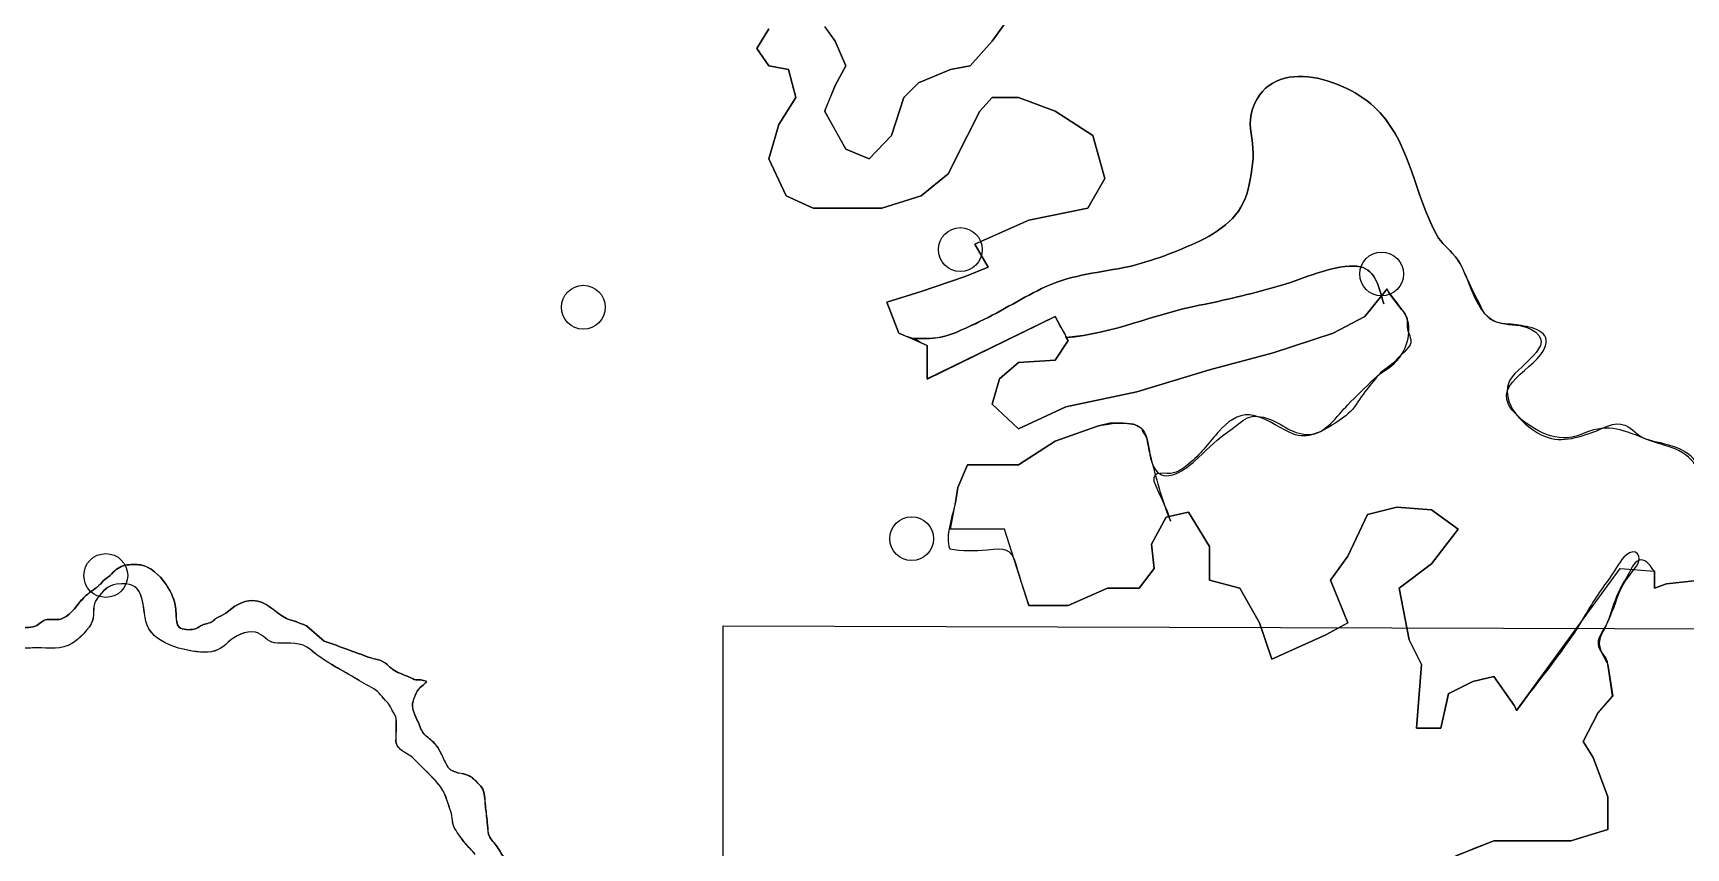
# Model space of a CAD drawing. Extents: x -0.5 to 0.57, y -0.22 to 0.71.
# Drawn here: x 0.07192 to 0.10995, y 0.11033 to 0.12908 of the extents above; entities that cross this region are included whole.
import ezdxf

# ---------------------------------------------------------------- set-up
doc = ezdxf.new("R2010")
doc.units = 0
doc.layers.add('C2', color=7, linetype='CONTINUOUS')

msp = doc.modelspace()

# ---------------------------------------------------------------- linework, layer by layer
at = {"layer": 'C2', "color": 7}
for points in [[(0.090133, 0.129229), (0.090376, 0.128891), (0.090621, 0.128324), (0.090376, 0.127875), (0.090133, 0.127285), (0.090621, 0.126407), (0.091155, 0.126182), (0.091674, 0.126725), (0.091956, 0.127593), (0.092295, 0.127931), (0.093028, 0.128243), (0.09348, 0.128324), (0.093988, 0.128891), (0.094595, 0.129738)], [(0.094595, 0.129738), (0.093988, 0.128891), (0.09348, 0.128324), (0.093029, 0.128243), (0.092295, 0.127931), (0.091956, 0.127593), (0.091674, 0.126725), (0.091155, 0.126182), (0.090621, 0.126407), (0.090134, 0.127285), (0.090376, 0.127875), (0.090621, 0.128324), (0.090376, 0.128891), (0.090134, 0.129229)], [(0.091843, 0.122174), (0.091561, 0.122889), (0.092351, 0.123134), (0.093367, 0.123473), (0.093899, 0.123695), (0.093593, 0.12422), (0.094835, 0.124771), (0.096189, 0.125052), (0.096584, 0.12573), (0.096302, 0.126725), (0.095437, 0.127285), (0.094595, 0.127593), (0.093988, 0.127593), (0.093706, 0.127285), (0.093423, 0.126725), (0.092972, 0.125843), (0.092351, 0.125336), (0.091448, 0.125052), (0.090621, 0.125052), (0.089867, 0.125052), (0.089247, 0.125336), (0.088846, 0.126182), (0.089077, 0.126972), (0.089472, 0.127593), (0.089303, 0.128243), (0.088846, 0.128324), (0.088569, 0.128722), (0.088846, 0.129173)], [(0.088846, 0.129173), (0.088569, 0.128722), (0.088846, 0.128324), (0.089303, 0.128243), (0.089473, 0.127593), (0.089077, 0.126972), (0.088846, 0.126182), (0.089247, 0.125336), (0.089868, 0.125052), (0.090621, 0.125052), (0.091448, 0.125052), (0.092351, 0.125336), (0.092972, 0.125843), (0.093424, 0.126725), (0.093706, 0.127285), (0.093988, 0.127593), (0.094595, 0.127593), (0.095437, 0.127285), (0.096302, 0.126725), (0.096585, 0.12573), (0.096189, 0.125052), (0.094835, 0.124771), (0.093593, 0.124219), (0.093899, 0.123695), (0.093367, 0.123473), (0.092351, 0.123134), (0.091561, 0.122889), (0.091843, 0.122174), (0.092135, 0.122047)], [(0.10295, 0.123032), (0.102567, 0.122553), (0.101834, 0.122174), (0.100456, 0.121723), (0.098993, 0.121328), (0.097318, 0.120819), (0.095681, 0.120481), (0.094595, 0.119973), (0.093988, 0.120537), (0.094157, 0.121118), (0.094595, 0.121496), (0.095437, 0.121553), (0.095738, 0.122005)], [(0.0957, 0.122073), (0.095738, 0.122005), (0.095437, 0.121553), (0.094595, 0.121496), (0.094157, 0.121118), (0.093988, 0.120537), (0.094595, 0.119973), (0.095681, 0.120481), (0.097318, 0.120819), (0.098993, 0.121328), (0.100456, 0.121723), (0.101834, 0.122174), (0.102568, 0.122553), (0.10295, 0.123032)], [(0.092135, 0.122047), (0.09249, 0.121892), (0.09249, 0.121117), (0.095437, 0.122553), (0.0957, 0.122072)], [(0.095437, 0.122553), (0.09249, 0.121118), (0.09249, 0.121892)], [(0.106054, 0.113488), (0.106011, 0.113595), (0.105536, 0.114272), (0.105051, 0.114159), (0.104487, 0.113876), (0.104317, 0.113086), (0.103753, 0.113086), (0.103866, 0.114547), (0.103583, 0.115118), (0.103358, 0.116303), (0.104098, 0.116868), (0.104716, 0.117663), (0.104098, 0.11811), (0.103301, 0.118167), (0.102624, 0.117997), (0.10217, 0.117038), (0.101777, 0.116492), (0.10217, 0.115509), (0.101665, 0.115231), (0.100423, 0.11467), (0.10014, 0.115509), (0.099689, 0.116303), (0.098993, 0.116492), (0.098993, 0.117263), (0.098503, 0.118053), (0.098051, 0.117953), (0.097995, 0.11794), (0.097657, 0.11732), (0.097713, 0.116755), (0.097375, 0.116303), (0.096641, 0.116303), (0.095738, 0.115908), (0.094835, 0.115908), (0.09427, 0.117663), (0.093028, 0.117663), (0.093141, 0.118279), (0.093198, 0.118618), (0.093423, 0.119139), (0.093875, 0.119139), (0.094595, 0.119139), (0.095437, 0.119685), (0.096415, 0.120029)], [(0.097434, 0.119975), (0.097242, 0.120076), (0.097009, 0.120099), (0.096694, 0.120099), (0.096415, 0.120029), (0.096415, 0.120029), (0.095437, 0.119685), (0.094595, 0.11914), (0.093875, 0.11914), (0.093424, 0.11914), (0.093198, 0.118618), (0.093142, 0.118279)], [(0.096415, 0.120029), (0.095437, 0.119685), (0.094595, 0.11914), (0.093875, 0.11914), (0.093424, 0.11914), (0.093198, 0.118618), (0.093142, 0.118279)], [(0.094835, 0.115908), (0.095738, 0.115908), (0.096641, 0.116303), (0.097375, 0.116303), (0.097714, 0.116755), (0.097657, 0.11732), (0.097995, 0.11794), (0.098051, 0.117953)], [(0.098051, 0.117953), (0.098503, 0.118053), (0.098993, 0.117263), (0.098993, 0.116491), (0.099689, 0.116303), (0.100141, 0.115509), (0.100423, 0.11467), (0.101665, 0.115231), (0.10217, 0.115509), (0.101777, 0.116491), (0.10217, 0.117038), (0.102624, 0.117997), (0.103301, 0.118166), (0.104098, 0.11811), (0.104716, 0.117663), (0.104098, 0.116868), (0.103358, 0.116303), (0.103584, 0.115118), (0.103866, 0.114547), (0.103753, 0.113086), (0.104317, 0.113086), (0.104487, 0.113877), (0.105051, 0.114159), (0.105536, 0.114272), (0.10601, 0.113595), (0.106054, 0.113488), (0.108438, 0.116755), (0.109228, 0.116699), (0.109228, 0.116303), (0.10951, 0.116404), (0.110291, 0.116491)], [(0.111091, 0.114159), (0.111091, 0.114547), (0.111091, 0.115036), (0.111639, 0.115509), (0.111639, 0.115965), (0.111639, 0.116303), (0.111591, 0.116491), (0.111388, 0.116812), (0.111091, 0.116868), (0.110696, 0.116491), (0.110291, 0.116491), (0.10951, 0.116404), (0.109228, 0.116303), (0.109228, 0.116699)], [(0.078136, 0.11547), (0.078209, 0.115439), (0.078615, 0.115088)], [(0.078616, 0.115086), (0.07821, 0.115439), (0.078137, 0.115469)], [(0.087801, 0.11005), (0.087801, 0.115439), (0.151931, 0.115249), (0.151931, 0.103788)], [(0.10189, 0.108776), (0.10217, 0.108776), (0.102511, 0.108776), (0.10285, 0.109396), (0.103132, 0.109756), (0.103471, 0.109756), (0.104487, 0.110077), (0.105536, 0.11049), (0.10618, 0.11049), (0.107309, 0.11049), (0.108155, 0.110747), (0.108155, 0.111499), (0.107817, 0.112409), (0.107591, 0.112773), (0.10793, 0.113425), (0.108268, 0.11382), (0.108155, 0.114547)], [(0.108155, 0.114547), (0.108269, 0.11382), (0.10793, 0.113425), (0.107591, 0.112773), (0.107817, 0.112409), (0.108155, 0.111499), (0.108155, 0.110747), (0.107309, 0.11049), (0.10618, 0.11049), (0.105536, 0.11049)], [(0.080275, 0.113014), (0.080275, 0.113239)], [(0.080276, 0.113014), (0.080276, 0.113238)]]:
    msp.add_lwpolyline(points, dxfattribs=at)
at = {"layer": 'C2', "color": 1}
for points in [[(0.090133, 0.129229), (0.090376, 0.128891), (0.090621, 0.128324), (0.090376, 0.127875), (0.090133, 0.127285), (0.090621, 0.126407), (0.091155, 0.126182), (0.091674, 0.126725), (0.091956, 0.127593), (0.092295, 0.127931), (0.093028, 0.128243), (0.09348, 0.128324), (0.093988, 0.128891), (0.094595, 0.129738)], [(0.094595, 0.129738), (0.093988, 0.128891), (0.09348, 0.128324), (0.093029, 0.128243), (0.092295, 0.127931), (0.091956, 0.127593), (0.091674, 0.126725), (0.091155, 0.126182), (0.090621, 0.126407), (0.090134, 0.127285), (0.090376, 0.127875), (0.090621, 0.128324), (0.090376, 0.128891), (0.090134, 0.129229)], [(0.091843, 0.122174), (0.091561, 0.122889), (0.092351, 0.123134), (0.093367, 0.123473), (0.093899, 0.123695), (0.093593, 0.12422), (0.094835, 0.124771), (0.096189, 0.125052), (0.096584, 0.12573), (0.096302, 0.126725), (0.095437, 0.127285), (0.094595, 0.127593), (0.093988, 0.127593), (0.093706, 0.127285), (0.093423, 0.126725), (0.092972, 0.125843), (0.092351, 0.125336), (0.091448, 0.125052), (0.090621, 0.125052), (0.089867, 0.125052), (0.089247, 0.125336), (0.088846, 0.126182), (0.089077, 0.126972), (0.089472, 0.127593), (0.089303, 0.128243), (0.088846, 0.128324), (0.088569, 0.128722), (0.088846, 0.129173)], [(0.088846, 0.129173), (0.088569, 0.128722), (0.088846, 0.128324), (0.089303, 0.128243), (0.089473, 0.127593), (0.089077, 0.126972), (0.088846, 0.126182), (0.089247, 0.125336), (0.089868, 0.125052), (0.090621, 0.125052), (0.091448, 0.125052), (0.092351, 0.125336), (0.092972, 0.125843), (0.093424, 0.126725), (0.093706, 0.127285), (0.093988, 0.127593), (0.094595, 0.127593), (0.095437, 0.127285), (0.096302, 0.126725), (0.096585, 0.12573), (0.096189, 0.125052), (0.094835, 0.124771), (0.093593, 0.124219), (0.093899, 0.123695), (0.093367, 0.123473), (0.092351, 0.123134), (0.091561, 0.122889), (0.091843, 0.122174), (0.092135, 0.122047)], [(0.09376, 0.124097), (0.09376, 0.124097)], [(0.102212, 0.123715), (0.102212, 0.123715)], [(0.103454, 0.123536), (0.103454, 0.123536)], [(0.10295, 0.123032), (0.102567, 0.122553), (0.101834, 0.122174), (0.100456, 0.121723), (0.098993, 0.121328), (0.097318, 0.120819), (0.095681, 0.120481), (0.094595, 0.119973), (0.093988, 0.120537), (0.094157, 0.121118), (0.094595, 0.121496), (0.095437, 0.121553), (0.095738, 0.122005)], [(0.0957, 0.122073), (0.095738, 0.122005), (0.095437, 0.121553), (0.094595, 0.121496), (0.094157, 0.121118), (0.093988, 0.120537), (0.094595, 0.119973), (0.095681, 0.120481), (0.097318, 0.120819), (0.098993, 0.121328), (0.100456, 0.121723), (0.101834, 0.122174), (0.102568, 0.122553), (0.10295, 0.123032)], [(0.085085, 0.12277), (0.085085, 0.12277)], [(0.092135, 0.122047), (0.09249, 0.121892), (0.09249, 0.121117), (0.095437, 0.122553), (0.0957, 0.122072)], [(0.095437, 0.122553), (0.09249, 0.121118), (0.09249, 0.121892)], [(0.106054, 0.113488), (0.106011, 0.113595), (0.105536, 0.114272), (0.105051, 0.114159), (0.104487, 0.113876), (0.104317, 0.113086), (0.103753, 0.113086), (0.103866, 0.114547), (0.103583, 0.115118), (0.103358, 0.116303), (0.104098, 0.116868), (0.104716, 0.117663), (0.104098, 0.11811), (0.103301, 0.118167), (0.102624, 0.117997), (0.10217, 0.117038), (0.101777, 0.116492), (0.10217, 0.115509), (0.101665, 0.115231), (0.100423, 0.11467), (0.10014, 0.115509), (0.099689, 0.116303), (0.098993, 0.116492), (0.098993, 0.117263), (0.098503, 0.118053), (0.098051, 0.117953), (0.097995, 0.11794), (0.097657, 0.11732), (0.097713, 0.116755), (0.097375, 0.116303), (0.096641, 0.116303), (0.095738, 0.115908), (0.094835, 0.115908), (0.09427, 0.117663), (0.093028, 0.117663), (0.093141, 0.118279), (0.093198, 0.118618), (0.093423, 0.119139), (0.093875, 0.119139), (0.094595, 0.119139), (0.095437, 0.119685), (0.096415, 0.120029)], [(0.097434, 0.119975), (0.097242, 0.120076), (0.097009, 0.120099), (0.096694, 0.120099), (0.096415, 0.120029), (0.096415, 0.120029)], [(0.094835, 0.115908), (0.095738, 0.115908), (0.096641, 0.116303), (0.097375, 0.116303), (0.097714, 0.116755), (0.097657, 0.11732), (0.097995, 0.11794), (0.098051, 0.117953)], [(0.098051, 0.117953), (0.098503, 0.118053), (0.098993, 0.117263), (0.098993, 0.116491), (0.099689, 0.116303), (0.100141, 0.115509), (0.100423, 0.11467), (0.101665, 0.115231), (0.10217, 0.115509), (0.101777, 0.116491), (0.10217, 0.117038), (0.102624, 0.117997), (0.103301, 0.118166), (0.104098, 0.11811), (0.104716, 0.117663), (0.104098, 0.116868), (0.103358, 0.116303), (0.103584, 0.115118), (0.103866, 0.114547), (0.103753, 0.113086), (0.104317, 0.113086), (0.104487, 0.113877), (0.105051, 0.114159), (0.105536, 0.114272), (0.10601, 0.113595), (0.106054, 0.113488), (0.108438, 0.116755), (0.109228, 0.116699), (0.109228, 0.116303), (0.10951, 0.116404), (0.110291, 0.116491)], [(0.092639, 0.117443), (0.092639, 0.117443)], [(0.111091, 0.114159), (0.111091, 0.114547), (0.111091, 0.115036), (0.111639, 0.115509), (0.111639, 0.115965), (0.111639, 0.116303), (0.111591, 0.116491), (0.111388, 0.116812), (0.111091, 0.116868), (0.110696, 0.116491), (0.110291, 0.116491), (0.10951, 0.116404), (0.109228, 0.116303), (0.109228, 0.116699)], [(0.074093, 0.116596), (0.074093, 0.116596)], [(0.078136, 0.11547), (0.078209, 0.115439), (0.078615, 0.115088)], [(0.10189, 0.108776), (0.10217, 0.108776), (0.102511, 0.108776), (0.10285, 0.109396), (0.103132, 0.109756), (0.103471, 0.109756), (0.104487, 0.110077), (0.105536, 0.11049), (0.10618, 0.11049), (0.107309, 0.11049), (0.108155, 0.110747), (0.108155, 0.111499), (0.107817, 0.112409), (0.107591, 0.112773), (0.10793, 0.113425), (0.108268, 0.11382), (0.108155, 0.114547)], [(0.108155, 0.114547), (0.108269, 0.11382), (0.10793, 0.113425), (0.107591, 0.112773), (0.107817, 0.112409), (0.108155, 0.111499), (0.108155, 0.110747), (0.107309, 0.11049), (0.10618, 0.11049), (0.105536, 0.11049)], [(0.080275, 0.113014), (0.080275, 0.113239)]]:
    msp.add_lwpolyline(points, dxfattribs=at)
at = {"layer": 'C2', "color": 7}
for points in [[(0.099981, 0.12733), (0.100425, 0.12864), (0.10225, 0.12799), (0.102917, 0.127246)], [(0.102917, 0.127246), (0.10225, 0.12799), (0.100425, 0.12864), (0.099981, 0.12733)], [(0.09999, 0.126426), (0.099963, 0.126753), (0.09987, 0.127004), (0.099981, 0.12733)], [(0.099981, 0.12733), (0.09987, 0.127004), (0.099963, 0.126753), (0.09999, 0.126426)], [(0.102917, 0.127246), (0.10364, 0.126439), (0.103703, 0.125369), (0.104215, 0.124442)], [(0.104215, 0.124442), (0.103703, 0.125369), (0.10364, 0.126439), (0.102917, 0.127246)], [(0.099878, 0.125486), (0.099939, 0.125772), (0.100015, 0.126119), (0.09999, 0.126426)], [(0.09999, 0.126426), (0.100015, 0.126119), (0.099939, 0.125773), (0.099878, 0.125486)], [(0.098673, 0.124251), (0.099237, 0.124507), (0.099749, 0.12488), (0.099878, 0.125486)], [(0.099878, 0.125486), (0.099749, 0.12488), (0.099237, 0.124508), (0.098673, 0.124251)], [(0.092752, 0.124097), (0.092752, 0.124375), (0.092978, 0.124601), (0.093256, 0.124601)], [(0.093256, 0.124601), (0.093534, 0.124601), (0.09376, 0.124375), (0.09376, 0.124097)], [(0.104215, 0.124442), (0.104343, 0.124211), (0.104476, 0.124144), (0.104647, 0.123935)], [(0.104647, 0.123936), (0.104476, 0.124144), (0.104343, 0.12421), (0.104215, 0.124442)], [(0.093256, 0.123592), (0.092978, 0.123592), (0.092752, 0.123818), (0.092752, 0.124097)], [(0.09376, 0.124097), (0.09376, 0.123818), (0.093534, 0.123592), (0.093256, 0.123592)], [(0.097015, 0.123681), (0.097535, 0.123783), (0.098162, 0.124019), (0.098673, 0.124251)], [(0.098673, 0.124251), (0.098162, 0.124019), (0.097535, 0.123783), (0.097015, 0.123681)], [(0.102446, 0.123536), (0.102446, 0.123814), (0.102671, 0.12404), (0.10295, 0.12404)], [(0.10295, 0.12404), (0.103228, 0.12404), (0.103454, 0.123814), (0.103454, 0.123536)], [(0.095127, 0.123199), (0.095756, 0.123508), (0.096329, 0.123547), (0.097015, 0.123681)], [(0.097015, 0.123681), (0.096329, 0.123547), (0.095756, 0.123508), (0.095127, 0.123199)], [(0.102212, 0.123715), (0.101618, 0.123671), (0.101085, 0.123393), (0.100518, 0.123236)], [(0.100518, 0.123236), (0.101085, 0.123393), (0.101618, 0.123671), (0.102212, 0.123715)], [(0.10295, 0.123032), (0.102834, 0.123442), (0.102715, 0.123752), (0.102212, 0.123715)], [(0.102212, 0.123715), (0.102715, 0.123752), (0.102834, 0.123441), (0.10295, 0.123032)], [(0.105115, 0.123027), (0.104957, 0.123304), (0.104841, 0.123696), (0.104647, 0.123936)], [(0.104647, 0.123935), (0.104999, 0.123506), (0.105059, 0.122528), (0.1057, 0.1224)], [(0.084077, 0.12277), (0.084077, 0.123049), (0.084302, 0.123274), (0.084581, 0.123274)], [(0.084581, 0.123274), (0.084859, 0.123274), (0.085085, 0.123049), (0.085085, 0.12277)], [(0.10295, 0.123031), (0.102671, 0.123031), (0.102446, 0.123257), (0.102446, 0.123536)], [(0.103454, 0.123536), (0.103454, 0.123257), (0.103228, 0.123031), (0.10295, 0.123031)], [(0.093601, 0.122391), (0.094134, 0.122638), (0.094601, 0.122942), (0.095127, 0.123199)], [(0.095127, 0.123199), (0.094601, 0.122942), (0.094134, 0.122637), (0.093601, 0.122392)], [(0.100518, 0.123236), (0.099924, 0.123072), (0.099337, 0.122928), (0.09875, 0.122814)], [(0.09875, 0.122814), (0.099337, 0.122928), (0.099924, 0.123072), (0.100518, 0.123236)], [(0.103076, 0.12319), (0.103073, 0.123187), (0.10295, 0.123032), (0.10295, 0.123032)], [(0.10295, 0.123032), (0.10295, 0.123032), (0.103071, 0.123185), (0.103076, 0.12319)], [(0.10295, 0.123032), (0.102966, 0.122974), (0.102982, 0.122913), (0.103, 0.122851)], [(0.103, 0.122851), (0.102982, 0.122913), (0.102966, 0.122974), (0.10295, 0.123032)], [(0.103496, 0.122606), (0.103462, 0.122668), (0.103051, 0.123159), (0.103076, 0.12319)], [(0.103076, 0.12319), (0.103059, 0.123169), (0.103398, 0.122744), (0.103427, 0.122702)], [(0.105534, 0.122449), (0.105292, 0.12256), (0.105246, 0.1228), (0.105115, 0.123027)], [(0.084581, 0.122265), (0.084302, 0.122265), (0.084077, 0.122492), (0.084077, 0.12277)], [(0.085085, 0.12277), (0.085085, 0.122492), (0.084859, 0.122265), (0.084581, 0.122265)], [(0.095557, 0.122335), (0.095517, 0.122408), (0.095477, 0.12248), (0.095437, 0.122553)], [(0.09875, 0.122814), (0.097753, 0.12262), (0.096737, 0.122153), (0.0957, 0.122073)], [(0.0957, 0.122072), (0.096737, 0.122153), (0.097753, 0.122619), (0.09875, 0.122814)], [(0.103301, 0.121535), (0.103546, 0.12181), (0.103678, 0.122268), (0.103496, 0.122606)], [(0.103427, 0.122702), (0.103474, 0.122635), (0.103516, 0.122587), (0.103536, 0.122513)], [(0.103536, 0.122513), (0.103553, 0.122444), (0.103529, 0.122343), (0.103544, 0.122264)], [(0.092047, 0.122086), (0.091978, 0.122111), (0.091911, 0.122144), (0.091843, 0.122174)], [(0.093601, 0.122392), (0.093312, 0.122259), (0.093011, 0.122098), (0.092689, 0.122061)], [(0.092689, 0.122062), (0.093011, 0.122098), (0.093312, 0.122258), (0.093601, 0.122391)], [(0.095663, 0.122164), (0.09563, 0.122222), (0.095589, 0.122276), (0.095557, 0.122335)], [(0.095738, 0.122005), (0.0957, 0.122022), (0.095684, 0.122125), (0.095663, 0.122164)], [(0.103544, 0.122264), (0.103564, 0.12216), (0.10364, 0.122057), (0.103622, 0.121948)], [(0.106059, 0.122363), (0.105894, 0.122388), (0.105687, 0.122379), (0.105534, 0.122449)], [(0.1057, 0.1224), (0.105948, 0.12235), (0.106149, 0.122384), (0.106384, 0.122265)], [(0.106384, 0.122265), (0.107098, 0.121902), (0.105984, 0.121396), (0.105869, 0.121018)], [(0.106723, 0.121879), (0.106848, 0.122261), (0.106311, 0.122323), (0.106059, 0.122363)], [(0.092234, 0.122021), (0.092177, 0.122057), (0.09211, 0.122064), (0.092047, 0.122086)], [(0.092135, 0.122047), (0.092316, 0.122052), (0.092502, 0.122039), (0.092689, 0.122062)], [(0.092689, 0.122061), (0.092502, 0.122039), (0.092316, 0.122052), (0.092135, 0.122047)], [(0.09249, 0.121892), (0.092389, 0.121924), (0.092322, 0.121968), (0.092234, 0.122021)], [(0.103622, 0.121948), (0.103604, 0.121846), (0.103347, 0.121629), (0.103268, 0.121538)], [(0.106068, 0.120282), (0.105319, 0.120999), (0.10654, 0.121317), (0.106723, 0.121879)], [(0.102774, 0.121117), (0.102938, 0.121276), (0.103149, 0.121364), (0.103301, 0.121535)], [(0.103268, 0.121538), (0.103157, 0.12141), (0.102993, 0.121339), (0.102884, 0.121215)], [(0.102172, 0.120523), (0.102368, 0.120721), (0.102575, 0.120924), (0.102774, 0.121117)], [(0.102884, 0.121215), (0.102771, 0.121088), (0.10267, 0.120945), (0.102568, 0.120819)], [(0.105869, 0.121018), (0.105724, 0.120539), (0.106184, 0.120094), (0.106541, 0.11988)], [(0.102568, 0.120819), (0.102449, 0.120674), (0.102364, 0.120503), (0.102232, 0.120367)], [(0.099914, 0.120293), (0.099634, 0.12032), (0.099388, 0.120109), (0.099215, 0.119921)], [(0.099759, 0.12016), (0.099905, 0.120268), (0.100032, 0.120279), (0.100235, 0.120236)], [(0.100838, 0.119884), (0.100546, 0.120024), (0.100236, 0.12026), (0.099914, 0.120293)], [(0.100235, 0.120236), (0.100604, 0.120158), (0.100852, 0.119835), (0.101269, 0.119841)], [(0.101269, 0.119841), (0.101665, 0.119846), (0.101919, 0.120265), (0.102172, 0.120523)], [(0.102232, 0.120367), (0.102111, 0.120242), (0.101955, 0.120149), (0.101806, 0.120054)], [(0.107521, 0.119836), (0.107014, 0.119614), (0.106442, 0.119925), (0.106068, 0.120282)], [(0.096415, 0.120029), (0.096609, 0.120098), (0.097176, 0.120144), (0.097357, 0.120035)], [(0.097357, 0.120035), (0.097683, 0.11984), (0.097515, 0.119241), (0.097792, 0.118976)], [(0.097554, 0.119731), (0.097528, 0.119828), (0.097458, 0.11988), (0.097434, 0.119975)], [(0.099215, 0.119921), (0.09899, 0.119677), (0.098815, 0.119421), (0.098559, 0.119201)], [(0.098655, 0.119234), (0.098892, 0.11945), (0.099092, 0.119673), (0.099354, 0.119855)], [(0.099354, 0.119855), (0.099495, 0.119952), (0.09963, 0.120065), (0.099759, 0.12016)], [(0.101806, 0.120054), (0.101508, 0.119861), (0.101195, 0.119713), (0.100838, 0.119884)], [(0.106541, 0.11988), (0.106974, 0.119621), (0.107363, 0.119737), (0.107815, 0.119893)], [(0.109029, 0.119737), (0.108421, 0.119981), (0.108122, 0.120099), (0.107521, 0.119836)], [(0.107815, 0.119893), (0.108053, 0.119976), (0.108294, 0.120154), (0.108551, 0.120057)], [(0.108551, 0.120057), (0.108736, 0.119988), (0.108821, 0.119808), (0.109031, 0.119741)], [(0.097603, 0.119468), (0.097588, 0.119525), (0.097569, 0.119674), (0.097554, 0.119731)], [(0.098051, 0.117953), (0.097861, 0.11844), (0.097746, 0.118937), (0.097603, 0.119468)], [(0.110242, 0.119016), (0.109984, 0.119538), (0.109512, 0.119543), (0.109029, 0.119737)], [(0.109031, 0.119741), (0.109407, 0.11962), (0.110156, 0.119554), (0.110227, 0.119051)], [(0.097792, 0.118976), (0.09803, 0.118749), (0.098432, 0.119033), (0.098655, 0.119234)], [(0.098559, 0.119201), (0.098441, 0.119099), (0.098314, 0.118997), (0.098165, 0.118957)], [(0.098165, 0.118957), (0.097983, 0.118909), (0.097671, 0.119039), (0.097712, 0.118765)], [(0.097712, 0.118765), (0.097722, 0.118693), (0.098087, 0.117961), (0.098051, 0.117953)], [(0.091631, 0.117443), (0.091631, 0.117722), (0.091856, 0.117947), (0.092134, 0.117947)], [(0.092134, 0.117947), (0.092413, 0.117947), (0.092639, 0.117722), (0.092639, 0.117443)], [(0.093142, 0.118279), (0.093088, 0.117988), (0.092891, 0.117492), (0.093013, 0.11721)], [(0.098051, 0.117953), (0.098079, 0.117883), (0.098092, 0.117847), (0.098092, 0.117847)], [(0.098092, 0.117847), (0.098092, 0.117847), (0.098079, 0.117883), (0.098051, 0.117953)], [(0.092134, 0.116938), (0.091856, 0.116938), (0.091631, 0.117165), (0.091631, 0.117443)], [(0.092639, 0.117443), (0.092639, 0.117165), (0.092413, 0.116938), (0.092134, 0.116938)], [(0.093013, 0.11721), (0.093287, 0.117155), (0.093595, 0.11716), (0.093875, 0.117188)], [(0.093875, 0.117188), (0.094277, 0.117227), (0.09442, 0.117249), (0.094537, 0.116836)], [(0.108815, 0.116812), (0.108982, 0.117045), (0.108796, 0.117254), (0.108579, 0.117066)], [(0.073085, 0.116596), (0.073085, 0.116874), (0.07331, 0.1171), (0.073589, 0.1171)], [(0.073589, 0.1171), (0.073867, 0.1171), (0.074093, 0.116874), (0.074093, 0.116596)], [(0.073726, 0.116633), (0.073819, 0.116742), (0.073895, 0.116796), (0.074043, 0.116831)], [(0.074044, 0.11683), (0.073896, 0.116795), (0.07382, 0.116741), (0.073728, 0.116633)], [(0.074043, 0.116831), (0.074142, 0.116853), (0.074288, 0.116855), (0.07439, 0.116839)], [(0.074391, 0.116838), (0.07429, 0.116854), (0.074143, 0.116853), (0.074044, 0.11683)], [(0.07439, 0.116839), (0.074608, 0.116805), (0.074831, 0.116598), (0.074953, 0.116423)], [(0.074954, 0.116423), (0.074832, 0.116598), (0.074609, 0.116804), (0.074391, 0.116838)], [(0.094537, 0.116836), (0.094625, 0.116524), (0.094735, 0.116217), (0.094835, 0.115908)], [(0.108579, 0.117066), (0.108439, 0.116945), (0.108351, 0.116749), (0.108243, 0.1166)], [(0.108442, 0.116247), (0.108536, 0.116462), (0.108678, 0.11662), (0.108815, 0.116812)], [(0.108918, 0.116955), (0.108775, 0.116945), (0.108701, 0.116764), (0.108646, 0.116657)], [(0.109228, 0.116699), (0.109144, 0.116793), (0.109052, 0.116963), (0.108918, 0.116955)], [(0.073589, 0.116091), (0.07331, 0.116091), (0.073085, 0.116317), (0.073085, 0.116596)], [(0.073431, 0.116367), (0.07348, 0.116409), (0.073514, 0.116463), (0.073564, 0.116506)], [(0.073565, 0.116505), (0.073516, 0.116463), (0.073481, 0.116409), (0.073432, 0.116365)], [(0.073564, 0.116506), (0.073617, 0.116551), (0.07368, 0.11658), (0.073726, 0.116633)], [(0.073728, 0.116633), (0.073681, 0.11658), (0.073618, 0.11655), (0.073565, 0.116505)], [(0.074093, 0.116596), (0.074093, 0.116317), (0.073867, 0.116091), (0.073589, 0.116091)], [(0.074512, 0.115542), (0.074412, 0.116024), (0.074483, 0.116481), (0.073838, 0.116394)], [(0.074513, 0.115542), (0.074413, 0.116022), (0.074484, 0.116481), (0.073839, 0.116394)], [(0.074953, 0.116423), (0.075032, 0.116308), (0.075096, 0.116195), (0.075144, 0.116063)], [(0.075146, 0.116062), (0.075097, 0.116194), (0.075034, 0.116307), (0.074954, 0.116423)], [(0.108243, 0.1166), (0.108028, 0.116305), (0.107821, 0.116004), (0.107637, 0.115688)], [(0.108646, 0.116657), (0.108547, 0.116466), (0.108426, 0.116292), (0.10835, 0.116093)], [(0.072597, 0.11561), (0.072823, 0.115718), (0.072925, 0.115928), (0.073093, 0.116098)], [(0.073094, 0.116097), (0.072926, 0.115927), (0.072824, 0.115718), (0.072598, 0.11561)], [(0.073093, 0.116098), (0.073192, 0.116198), (0.073324, 0.116272), (0.073431, 0.116367)], [(0.073432, 0.116365), (0.073325, 0.116271), (0.073193, 0.116197), (0.073094, 0.116097)], [(0.073397, 0.116076), (0.073248, 0.115889), (0.073349, 0.115754), (0.073279, 0.115548)], [(0.073398, 0.116076), (0.073249, 0.115888), (0.073351, 0.115754), (0.073281, 0.115547)], [(0.073838, 0.116394), (0.073637, 0.116367), (0.073525, 0.116238), (0.073397, 0.116076)], [(0.073839, 0.116394), (0.073638, 0.116367), (0.073526, 0.116236), (0.073398, 0.116076)], [(0.075144, 0.116063), (0.075196, 0.115921), (0.075201, 0.115817), (0.075208, 0.11567)], [(0.075209, 0.115669), (0.075203, 0.115816), (0.075198, 0.115922), (0.075146, 0.116062)], [(0.076974, 0.116021), (0.077282, 0.116022), (0.077492, 0.115737), (0.077748, 0.115603)], [(0.108129, 0.115471), (0.108243, 0.115685), (0.108345, 0.116023), (0.108442, 0.116247)], [(0.10835, 0.116093), (0.108278, 0.115902), (0.108221, 0.115718), (0.108153, 0.115528)], [(0.075208, 0.11567), (0.075212, 0.115586), (0.075213, 0.115467), (0.075278, 0.115406)], [(0.07528, 0.115406), (0.075215, 0.115467), (0.075213, 0.115586), (0.075209, 0.115669)], [(0.076132, 0.115611), (0.076202, 0.115656), (0.076288, 0.115676), (0.076352, 0.115731)], [(0.076353, 0.115731), (0.076289, 0.115675), (0.076203, 0.115656), (0.076133, 0.115611)], [(0.076352, 0.115731), (0.076525, 0.115879), (0.076726, 0.11602), (0.076974, 0.116021)], [(0.076975, 0.11602), (0.076728, 0.116019), (0.076527, 0.115879), (0.076353, 0.115731)], [(0.077749, 0.115603), (0.077493, 0.115735), (0.077284, 0.116021), (0.076975, 0.11602)], [(0.107637, 0.115688), (0.107193, 0.114925), (0.106581, 0.114209), (0.106054, 0.113488)], [(0.071547, 0.115407), (0.071672, 0.115397), (0.071842, 0.115387), (0.071963, 0.11543)], [(0.071964, 0.115429), (0.071843, 0.115385), (0.071673, 0.115395), (0.071548, 0.115406)], [(0.071963, 0.11543), (0.07207, 0.115467), (0.07212, 0.115574), (0.07224, 0.115583)], [(0.072241, 0.115583), (0.072121, 0.115574), (0.072071, 0.115468), (0.071964, 0.115429)], [(0.07224, 0.115583), (0.072358, 0.115591), (0.072489, 0.115558), (0.072597, 0.11561)], [(0.072598, 0.11561), (0.07249, 0.115558), (0.072359, 0.115591), (0.072241, 0.115583)], [(0.073279, 0.115548), (0.073224, 0.11538), (0.072961, 0.115124), (0.072808, 0.115028)], [(0.073281, 0.115547), (0.073225, 0.11538), (0.072962, 0.115123), (0.072809, 0.115028)], [(0.07586, 0.114831), (0.075407, 0.11484), (0.074616, 0.115036), (0.074512, 0.115542)], [(0.075862, 0.11483), (0.075408, 0.11484), (0.074617, 0.115036), (0.074513, 0.115542)], [(0.075278, 0.115406), (0.075349, 0.11534), (0.075532, 0.115344), (0.075618, 0.115357)], [(0.075619, 0.115357), (0.075533, 0.115343), (0.07535, 0.115339), (0.07528, 0.115406)], [(0.075618, 0.115357), (0.07567, 0.115365), (0.075699, 0.115392), (0.075744, 0.115423)], [(0.075745, 0.115422), (0.0757, 0.115391), (0.075672, 0.115365), (0.075619, 0.115357)], [(0.075744, 0.115423), (0.075826, 0.115479), (0.075906, 0.115481), (0.075996, 0.115514)], [(0.075997, 0.115513), (0.075907, 0.11548), (0.075828, 0.115477), (0.075745, 0.115422)], [(0.075996, 0.115514), (0.076053, 0.115535), (0.076083, 0.11558), (0.076132, 0.115611)], [(0.076133, 0.115611), (0.076085, 0.115579), (0.076054, 0.115534), (0.075997, 0.115513)], [(0.077031, 0.115288), (0.076809, 0.115335), (0.076559, 0.115203), (0.076405, 0.115058)], [(0.077032, 0.115288), (0.076811, 0.115335), (0.076561, 0.115203), (0.076406, 0.115058)], [(0.077121, 0.115255), (0.077094, 0.115269), (0.077064, 0.115281), (0.077031, 0.115288)], [(0.077122, 0.115255), (0.077095, 0.115269), (0.077066, 0.11528), (0.077032, 0.115288)], [(0.077748, 0.115603), (0.077815, 0.115569), (0.077889, 0.115562), (0.077958, 0.115536)], [(0.07796, 0.115535), (0.077891, 0.115561), (0.077816, 0.115568), (0.077749, 0.115603)], [(0.077958, 0.115536), (0.078017, 0.115513), (0.078074, 0.115485), (0.078136, 0.11547)], [(0.078137, 0.115469), (0.078075, 0.115485), (0.078018, 0.115512), (0.07796, 0.115535)], [(0.107953, 0.114953), (0.107898, 0.115154), (0.108039, 0.115302), (0.108129, 0.115471)], [(0.108153, 0.115528), (0.108082, 0.115334), (0.107911, 0.115152), (0.107971, 0.114944)], [(0.072002, 0.114929), (0.07187, 0.114929), (0.071734, 0.114922), (0.071602, 0.114929)], [(0.072003, 0.114929), (0.071871, 0.114929), (0.071735, 0.114921), (0.071603, 0.114929)], [(0.072808, 0.115028), (0.072579, 0.114887), (0.072271, 0.114929), (0.072002, 0.114929)], [(0.072809, 0.115028), (0.072581, 0.114886), (0.072272, 0.114929), (0.072003, 0.114929)], [(0.076405, 0.115058), (0.076234, 0.1149), (0.076095, 0.114827), (0.07586, 0.114831)], [(0.076406, 0.115058), (0.076235, 0.114899), (0.076096, 0.114825), (0.075862, 0.11483)], [(0.077541, 0.115038), (0.077347, 0.115035), (0.077265, 0.115182), (0.077121, 0.115255)], [(0.077542, 0.115038), (0.077349, 0.115034), (0.077266, 0.115181), (0.077122, 0.115255)], [(0.0783, 0.114891), (0.078089, 0.115074), (0.077799, 0.115042), (0.077541, 0.115038)], [(0.078301, 0.114891), (0.07809, 0.115073), (0.0778, 0.115042), (0.077542, 0.115038)], [(0.079316, 0.114238), (0.07896, 0.114449), (0.078603, 0.114626), (0.0783, 0.114891)], [(0.079318, 0.114238), (0.078962, 0.114447), (0.078604, 0.114626), (0.078301, 0.114891)], [(0.078615, 0.115088), (0.078857, 0.115), (0.079099, 0.114913), (0.079341, 0.114825)], [(0.079342, 0.114825), (0.0791, 0.114913), (0.078858, 0.115), (0.078616, 0.115086)], [(0.108155, 0.114547), (0.108155, 0.114719), (0.107993, 0.114807), (0.107953, 0.114953)], [(0.107971, 0.114944), (0.108008, 0.11481), (0.108097, 0.114674), (0.108155, 0.114547)], [(0.079341, 0.114825), (0.079492, 0.114772), (0.079646, 0.114701), (0.079803, 0.114668)], [(0.079805, 0.114667), (0.079647, 0.114701), (0.079493, 0.114771), (0.079342, 0.114825)], [(0.079803, 0.114668), (0.079892, 0.114649), (0.079953, 0.114635), (0.080027, 0.114576)], [(0.080028, 0.114575), (0.079954, 0.114634), (0.079894, 0.114648), (0.079805, 0.114667)], [(0.080027, 0.114576), (0.08012, 0.114502), (0.080199, 0.114411), (0.080311, 0.114364)], [(0.080312, 0.114364), (0.080201, 0.11441), (0.080121, 0.114501), (0.080028, 0.114575)], [(0.079756, 0.113987), (0.079611, 0.114074), (0.079462, 0.114153), (0.079316, 0.114238)], [(0.079757, 0.113986), (0.079612, 0.114074), (0.079463, 0.114152), (0.079318, 0.114238)], [(0.080311, 0.114364), (0.080425, 0.114316), (0.080539, 0.11428), (0.080648, 0.114222)], [(0.08065, 0.114222), (0.08054, 0.11428), (0.080426, 0.114315), (0.080312, 0.114364)], [(0.080648, 0.114222), (0.080714, 0.114187), (0.080726, 0.114196), (0.080802, 0.114197)], [(0.080804, 0.114196), (0.080727, 0.114196), (0.080715, 0.114186), (0.08065, 0.114222)], [(0.080972, 0.114156), (0.080918, 0.114074), (0.080809, 0.11403), (0.080756, 0.113933)], [(0.080757, 0.113932), (0.08081, 0.114029), (0.080919, 0.114073), (0.080973, 0.114156)], [(0.080802, 0.114197), (0.080817, 0.114197), (0.080981, 0.11417), (0.080972, 0.114156)], [(0.080973, 0.114156), (0.080982, 0.114169), (0.080818, 0.114196), (0.080804, 0.114196)], [(0.080055, 0.11369), (0.079956, 0.113791), (0.079877, 0.113914), (0.079756, 0.113987)], [(0.080057, 0.11369), (0.079957, 0.113791), (0.079878, 0.113913), (0.079757, 0.113986)], [(0.080756, 0.113933), (0.080698, 0.113826), (0.080629, 0.113678), (0.080651, 0.113555)], [(0.080652, 0.113554), (0.08063, 0.113677), (0.080699, 0.113825), (0.080757, 0.113932)], [(0.080209, 0.113445), (0.080154, 0.113532), (0.080128, 0.113617), (0.080055, 0.11369)], [(0.08021, 0.113444), (0.080155, 0.113531), (0.08013, 0.113616), (0.080057, 0.11369)], [(0.080275, 0.113239), (0.080275, 0.113335), (0.080259, 0.113365), (0.080209, 0.113445)], [(0.080276, 0.113238), (0.080276, 0.113335), (0.080261, 0.113365), (0.08021, 0.113444)], [(0.080651, 0.113555), (0.080677, 0.113407), (0.080766, 0.113268), (0.080818, 0.113127)], [(0.080819, 0.113127), (0.080768, 0.113267), (0.080679, 0.113406), (0.080652, 0.113554)], [(0.080267, 0.112789), (0.080267, 0.112865), (0.080275, 0.112938), (0.080275, 0.113014)], [(0.080268, 0.112789), (0.080268, 0.112864), (0.080276, 0.112938), (0.080276, 0.113014)], [(0.080818, 0.113127), (0.080861, 0.113006), (0.080897, 0.112946), (0.081006, 0.112865)], [(0.081008, 0.112865), (0.080899, 0.112945), (0.080863, 0.113006), (0.080819, 0.113127)], [(0.080373, 0.112595), (0.080308, 0.112659), (0.080267, 0.112697), (0.080267, 0.112789)], [(0.080374, 0.112595), (0.080309, 0.112658), (0.080269, 0.112696), (0.080268, 0.112789)], [(0.081006, 0.112865), (0.081095, 0.112798), (0.081167, 0.112725), (0.081228, 0.112636)], [(0.08123, 0.112635), (0.081168, 0.112724), (0.081097, 0.112797), (0.081008, 0.112865)], [(0.081228, 0.112636), (0.081325, 0.112496), (0.081373, 0.11232), (0.081471, 0.112181)], [(0.081472, 0.112179), (0.081374, 0.11232), (0.081326, 0.112495), (0.08123, 0.112635)], [(0.080618, 0.11243), (0.080538, 0.11249), (0.080445, 0.112524), (0.080373, 0.112595)], [(0.080619, 0.112429), (0.080539, 0.11249), (0.080447, 0.112523), (0.080374, 0.112595)], [(0.080858, 0.112197), (0.080782, 0.112274), (0.080704, 0.112364), (0.080618, 0.11243)], [(0.08086, 0.112195), (0.080783, 0.112274), (0.080705, 0.112364), (0.080619, 0.112429)], [(0.081347, 0.111646), (0.081221, 0.111856), (0.081028, 0.112024), (0.080858, 0.112197)], [(0.081348, 0.111645), (0.081222, 0.111856), (0.081029, 0.112023), (0.08086, 0.112195)], [(0.081471, 0.112181), (0.081574, 0.112034), (0.081799, 0.112065), (0.081948, 0.111987)], [(0.081949, 0.111986), (0.081801, 0.112064), (0.081576, 0.112033), (0.081472, 0.112179)], [(0.081948, 0.111987), (0.082024, 0.111947), (0.082097, 0.111877), (0.082153, 0.111817)], [(0.082154, 0.111816), (0.082098, 0.111877), (0.082026, 0.111946), (0.081949, 0.111986)], [(0.081529, 0.111167), (0.081468, 0.111322), (0.081432, 0.111504), (0.081347, 0.111646)], [(0.08153, 0.111167), (0.081469, 0.111321), (0.081434, 0.111503), (0.081348, 0.111645)], [(0.082153, 0.111817), (0.082181, 0.111787), (0.082214, 0.111759), (0.082237, 0.111726)], [(0.082239, 0.111725), (0.082215, 0.111759), (0.082182, 0.111785), (0.082154, 0.111816)], [(0.082237, 0.111726), (0.082319, 0.111609), (0.082308, 0.111434), (0.082324, 0.111298)], [(0.082325, 0.111297), (0.082309, 0.111433), (0.082321, 0.111608), (0.082239, 0.111725)], [(0.081622, 0.11077), (0.081543, 0.110897), (0.081581, 0.111034), (0.081529, 0.111167)], [(0.081623, 0.110768), (0.081544, 0.110896), (0.081583, 0.111034), (0.08153, 0.111167)], [(0.082324, 0.111298), (0.082338, 0.111172), (0.082353, 0.111045), (0.082368, 0.110921)], [(0.082369, 0.110919), (0.082354, 0.111045), (0.08234, 0.111172), (0.082325, 0.111297)], [(0.081857, 0.110437), (0.081771, 0.110544), (0.081694, 0.110652), (0.081622, 0.11077)], [(0.081858, 0.110437), (0.081773, 0.110544), (0.081696, 0.110652), (0.081623, 0.110768)], [(0.082368, 0.110921), (0.082379, 0.110833), (0.082373, 0.110731), (0.082397, 0.110646)], [(0.082399, 0.110646), (0.082375, 0.110731), (0.082379, 0.110831), (0.082369, 0.110919)], [(0.082088, 0.110175), (0.082025, 0.110277), (0.08193, 0.110345), (0.081857, 0.110437)], [(0.082089, 0.110174), (0.082026, 0.110277), (0.081932, 0.110343), (0.081858, 0.110437)], [(0.082397, 0.110646), (0.082426, 0.110543), (0.082512, 0.110466), (0.082574, 0.110383)], [(0.082575, 0.110382), (0.082513, 0.110466), (0.082428, 0.110542), (0.082399, 0.110646)], [(0.082574, 0.110383), (0.082639, 0.110295), (0.082686, 0.110201), (0.082746, 0.11011)], [(0.082747, 0.110109), (0.082688, 0.1102), (0.082641, 0.110294), (0.082575, 0.110382)], [(0.105536, 0.11049), (0.105536, 0.11049), (0.104656, 0.110144), (0.104657, 0.110144)]]:
    msp.add_open_spline(points, degree=3, dxfattribs=at)
at = {"layer": 'C2', "color": 1}
for points in [[(0.099981, 0.12733), (0.100425, 0.12864), (0.10225, 0.12799), (0.102917, 0.127246)], [(0.102917, 0.127246), (0.10225, 0.12799), (0.100425, 0.12864), (0.099981, 0.12733)], [(0.09999, 0.126426), (0.099963, 0.126753), (0.09987, 0.127004), (0.099981, 0.12733)], [(0.099981, 0.12733), (0.09987, 0.127004), (0.099963, 0.126753), (0.09999, 0.126426)], [(0.102917, 0.127246), (0.10364, 0.126439), (0.103703, 0.125369), (0.104215, 0.124442)], [(0.104215, 0.124442), (0.103703, 0.125369), (0.10364, 0.126439), (0.102917, 0.127246)], [(0.099878, 0.125486), (0.099939, 0.125772), (0.100015, 0.126119), (0.09999, 0.126426)], [(0.09999, 0.126426), (0.100015, 0.126119), (0.099939, 0.125773), (0.099878, 0.125486)], [(0.098673, 0.124251), (0.099237, 0.124507), (0.099749, 0.12488), (0.099878, 0.125486)], [(0.099878, 0.125486), (0.099749, 0.12488), (0.099237, 0.124508), (0.098673, 0.124251)], [(0.092752, 0.124097), (0.092752, 0.124375), (0.092978, 0.124601), (0.093256, 0.124601)], [(0.093256, 0.124601), (0.093534, 0.124601), (0.09376, 0.124375), (0.09376, 0.124097)], [(0.104215, 0.124442), (0.104343, 0.124211), (0.104476, 0.124144), (0.104647, 0.123935)], [(0.104647, 0.123936), (0.104476, 0.124144), (0.104343, 0.12421), (0.104215, 0.124442)], [(0.093256, 0.123592), (0.092978, 0.123592), (0.092752, 0.123818), (0.092752, 0.124097)], [(0.09376, 0.124097), (0.09376, 0.123818), (0.093534, 0.123592), (0.093256, 0.123592)], [(0.097015, 0.123681), (0.097535, 0.123783), (0.098162, 0.124019), (0.098673, 0.124251)], [(0.098673, 0.124251), (0.098162, 0.124019), (0.097535, 0.123783), (0.097015, 0.123681)], [(0.102446, 0.123536), (0.102446, 0.123814), (0.102671, 0.12404), (0.10295, 0.12404)], [(0.10295, 0.12404), (0.103228, 0.12404), (0.103454, 0.123814), (0.103454, 0.123536)], [(0.095127, 0.123199), (0.095756, 0.123508), (0.096329, 0.123547), (0.097015, 0.123681)], [(0.097015, 0.123681), (0.096329, 0.123547), (0.095756, 0.123508), (0.095127, 0.123199)], [(0.102212, 0.123715), (0.101618, 0.123671), (0.101085, 0.123393), (0.100518, 0.123236)], [(0.100518, 0.123236), (0.101085, 0.123393), (0.101618, 0.123671), (0.102212, 0.123715)], [(0.10295, 0.123032), (0.102834, 0.123442), (0.102715, 0.123752), (0.102212, 0.123715)], [(0.102212, 0.123715), (0.102715, 0.123752), (0.102834, 0.123441), (0.10295, 0.123032)], [(0.105115, 0.123027), (0.104957, 0.123304), (0.104841, 0.123696), (0.104647, 0.123936)], [(0.104647, 0.123935), (0.104999, 0.123506), (0.105059, 0.122528), (0.1057, 0.1224)], [(0.084077, 0.12277), (0.084077, 0.123049), (0.084302, 0.123274), (0.084581, 0.123274)], [(0.084581, 0.123274), (0.084859, 0.123274), (0.085085, 0.123049), (0.085085, 0.12277)], [(0.10295, 0.123031), (0.102671, 0.123031), (0.102446, 0.123257), (0.102446, 0.123536)], [(0.103454, 0.123536), (0.103454, 0.123257), (0.103228, 0.123031), (0.10295, 0.123031)], [(0.093601, 0.122391), (0.094134, 0.122638), (0.094601, 0.122942), (0.095127, 0.123199)], [(0.095127, 0.123199), (0.094601, 0.122942), (0.094134, 0.122637), (0.093601, 0.122392)], [(0.100518, 0.123236), (0.099924, 0.123072), (0.099337, 0.122928), (0.09875, 0.122814)], [(0.09875, 0.122814), (0.099337, 0.122928), (0.099924, 0.123072), (0.100518, 0.123236)], [(0.103076, 0.12319), (0.103073, 0.123187), (0.10295, 0.123032), (0.10295, 0.123032)], [(0.10295, 0.123032), (0.10295, 0.123032), (0.103071, 0.123185), (0.103076, 0.12319)], [(0.10295, 0.123032), (0.102966, 0.122974), (0.102982, 0.122913), (0.103, 0.122851)], [(0.103, 0.122851), (0.102982, 0.122913), (0.102966, 0.122974), (0.10295, 0.123032)], [(0.103496, 0.122606), (0.103462, 0.122668), (0.103051, 0.123159), (0.103076, 0.12319)], [(0.103076, 0.12319), (0.103059, 0.123169), (0.103398, 0.122744), (0.103427, 0.122702)], [(0.105534, 0.122449), (0.105292, 0.12256), (0.105246, 0.1228), (0.105115, 0.123027)], [(0.084581, 0.122265), (0.084302, 0.122265), (0.084077, 0.122492), (0.084077, 0.12277)], [(0.085085, 0.12277), (0.085085, 0.122492), (0.084859, 0.122265), (0.084581, 0.122265)], [(0.095557, 0.122335), (0.095517, 0.122408), (0.095477, 0.12248), (0.095437, 0.122553)], [(0.09875, 0.122814), (0.097753, 0.12262), (0.096737, 0.122153), (0.0957, 0.122073)], [(0.0957, 0.122072), (0.096737, 0.122153), (0.097753, 0.122619), (0.09875, 0.122814)], [(0.103301, 0.121535), (0.103546, 0.12181), (0.103678, 0.122268), (0.103496, 0.122606)], [(0.103427, 0.122702), (0.103474, 0.122635), (0.103516, 0.122587), (0.103536, 0.122513)], [(0.103536, 0.122513), (0.103553, 0.122444), (0.103529, 0.122343), (0.103544, 0.122264)], [(0.092047, 0.122086), (0.091978, 0.122111), (0.091911, 0.122144), (0.091843, 0.122174)], [(0.093601, 0.122392), (0.093312, 0.122259), (0.093011, 0.122098), (0.092689, 0.122061)], [(0.092689, 0.122062), (0.093011, 0.122098), (0.093312, 0.122258), (0.093601, 0.122391)], [(0.095663, 0.122164), (0.09563, 0.122222), (0.095589, 0.122276), (0.095557, 0.122335)], [(0.095738, 0.122005), (0.0957, 0.122022), (0.095684, 0.122125), (0.095663, 0.122164)], [(0.103544, 0.122264), (0.103564, 0.12216), (0.10364, 0.122057), (0.103622, 0.121948)], [(0.106059, 0.122363), (0.105894, 0.122388), (0.105687, 0.122379), (0.105534, 0.122449)], [(0.1057, 0.1224), (0.105948, 0.12235), (0.106149, 0.122384), (0.106384, 0.122265)], [(0.106384, 0.122265), (0.107098, 0.121902), (0.105984, 0.121396), (0.105869, 0.121018)], [(0.106723, 0.121879), (0.106848, 0.122261), (0.106311, 0.122323), (0.106059, 0.122363)], [(0.092234, 0.122021), (0.092177, 0.122057), (0.09211, 0.122064), (0.092047, 0.122086)], [(0.092135, 0.122047), (0.092316, 0.122052), (0.092502, 0.122039), (0.092689, 0.122062)], [(0.092689, 0.122061), (0.092502, 0.122039), (0.092316, 0.122052), (0.092135, 0.122047)], [(0.09249, 0.121892), (0.092389, 0.121924), (0.092322, 0.121968), (0.092234, 0.122021)], [(0.103622, 0.121948), (0.103604, 0.121846), (0.103347, 0.121629), (0.103268, 0.121538)], [(0.106068, 0.120282), (0.105319, 0.120999), (0.10654, 0.121317), (0.106723, 0.121879)], [(0.102774, 0.121117), (0.102938, 0.121276), (0.103149, 0.121364), (0.103301, 0.121535)], [(0.103268, 0.121538), (0.103157, 0.12141), (0.102993, 0.121339), (0.102884, 0.121215)], [(0.102172, 0.120523), (0.102368, 0.120721), (0.102575, 0.120924), (0.102774, 0.121117)], [(0.102884, 0.121215), (0.102771, 0.121088), (0.10267, 0.120945), (0.102568, 0.120819)], [(0.105869, 0.121018), (0.105724, 0.120539), (0.106184, 0.120094), (0.106541, 0.11988)], [(0.102568, 0.120819), (0.102449, 0.120674), (0.102364, 0.120503), (0.102232, 0.120367)], [(0.099914, 0.120293), (0.099634, 0.12032), (0.099388, 0.120109), (0.099215, 0.119921)], [(0.099759, 0.12016), (0.099905, 0.120268), (0.100032, 0.120279), (0.100235, 0.120236)], [(0.100838, 0.119884), (0.100546, 0.120024), (0.100236, 0.12026), (0.099914, 0.120293)], [(0.100235, 0.120236), (0.100604, 0.120158), (0.100852, 0.119835), (0.101269, 0.119841)], [(0.101269, 0.119841), (0.101665, 0.119846), (0.101919, 0.120265), (0.102172, 0.120523)], [(0.102232, 0.120367), (0.102111, 0.120242), (0.101955, 0.120149), (0.101806, 0.120054)], [(0.107521, 0.119836), (0.107014, 0.119614), (0.106442, 0.119925), (0.106068, 0.120282)], [(0.096415, 0.120029), (0.096609, 0.120098), (0.097176, 0.120144), (0.097357, 0.120035)], [(0.097357, 0.120035), (0.097683, 0.11984), (0.097515, 0.119241), (0.097792, 0.118976)], [(0.097554, 0.119731), (0.097528, 0.119828), (0.097458, 0.11988), (0.097434, 0.119975)], [(0.099215, 0.119921), (0.09899, 0.119677), (0.098815, 0.119421), (0.098559, 0.119201)], [(0.098655, 0.119234), (0.098892, 0.11945), (0.099092, 0.119673), (0.099354, 0.119855)], [(0.099354, 0.119855), (0.099495, 0.119952), (0.09963, 0.120065), (0.099759, 0.12016)], [(0.101806, 0.120054), (0.101508, 0.119861), (0.101195, 0.119713), (0.100838, 0.119884)], [(0.106541, 0.11988), (0.106974, 0.119621), (0.107363, 0.119737), (0.107815, 0.119893)], [(0.109029, 0.119737), (0.108421, 0.119981), (0.108122, 0.120099), (0.107521, 0.119836)], [(0.107815, 0.119893), (0.108053, 0.119976), (0.108294, 0.120154), (0.108551, 0.120057)], [(0.108551, 0.120057), (0.108736, 0.119988), (0.108821, 0.119808), (0.109031, 0.119741)], [(0.097603, 0.119468), (0.097588, 0.119525), (0.097569, 0.119674), (0.097554, 0.119731)], [(0.098051, 0.117953), (0.097861, 0.11844), (0.097746, 0.118937), (0.097603, 0.119468)], [(0.110242, 0.119016), (0.109984, 0.119538), (0.109512, 0.119543), (0.109029, 0.119737)], [(0.109031, 0.119741), (0.109407, 0.11962), (0.110156, 0.119554), (0.110227, 0.119051)], [(0.097792, 0.118976), (0.09803, 0.118749), (0.098432, 0.119033), (0.098655, 0.119234)], [(0.098559, 0.119201), (0.098441, 0.119099), (0.098314, 0.118997), (0.098165, 0.118957)], [(0.098165, 0.118957), (0.097983, 0.118909), (0.097671, 0.119039), (0.097712, 0.118765)], [(0.097712, 0.118765), (0.097722, 0.118693), (0.098087, 0.117961), (0.098051, 0.117953)], [(0.091631, 0.117443), (0.091631, 0.117722), (0.091856, 0.117947), (0.092134, 0.117947)], [(0.092134, 0.117947), (0.092413, 0.117947), (0.092639, 0.117722), (0.092639, 0.117443)], [(0.093142, 0.118279), (0.093088, 0.117988), (0.092891, 0.117492), (0.093013, 0.11721)], [(0.098051, 0.117953), (0.098079, 0.117883), (0.098092, 0.117847), (0.098092, 0.117847)], [(0.098092, 0.117847), (0.098092, 0.117847), (0.098079, 0.117883), (0.098051, 0.117953)], [(0.092134, 0.116938), (0.091856, 0.116938), (0.091631, 0.117165), (0.091631, 0.117443)], [(0.092639, 0.117443), (0.092639, 0.117165), (0.092413, 0.116938), (0.092134, 0.116938)], [(0.093013, 0.11721), (0.093287, 0.117155), (0.093595, 0.11716), (0.093875, 0.117188)], [(0.093875, 0.117188), (0.094277, 0.117227), (0.09442, 0.117249), (0.094537, 0.116836)], [(0.108815, 0.116812), (0.108982, 0.117045), (0.108796, 0.117254), (0.108579, 0.117066)], [(0.073085, 0.116596), (0.073085, 0.116874), (0.07331, 0.1171), (0.073589, 0.1171)], [(0.073589, 0.1171), (0.073867, 0.1171), (0.074093, 0.116874), (0.074093, 0.116596)], [(0.073726, 0.116633), (0.073819, 0.116742), (0.073895, 0.116796), (0.074043, 0.116831)], [(0.074043, 0.116831), (0.074142, 0.116853), (0.074288, 0.116855), (0.07439, 0.116839)], [(0.07439, 0.116839), (0.074608, 0.116805), (0.074831, 0.116598), (0.074953, 0.116423)], [(0.094537, 0.116836), (0.094625, 0.116524), (0.094735, 0.116217), (0.094835, 0.115908)], [(0.108579, 0.117066), (0.108439, 0.116945), (0.108351, 0.116749), (0.108243, 0.1166)], [(0.108442, 0.116247), (0.108536, 0.116462), (0.108678, 0.11662), (0.108815, 0.116812)], [(0.108918, 0.116955), (0.108775, 0.116945), (0.108701, 0.116764), (0.108646, 0.116657)], [(0.109228, 0.116699), (0.109144, 0.116793), (0.109052, 0.116963), (0.108918, 0.116955)], [(0.073589, 0.116091), (0.07331, 0.116091), (0.073085, 0.116317), (0.073085, 0.116596)], [(0.073431, 0.116367), (0.07348, 0.116409), (0.073514, 0.116463), (0.073564, 0.116506)], [(0.073564, 0.116506), (0.073617, 0.116551), (0.07368, 0.11658), (0.073726, 0.116633)], [(0.074093, 0.116596), (0.074093, 0.116317), (0.073867, 0.116091), (0.073589, 0.116091)], [(0.074512, 0.115542), (0.074412, 0.116024), (0.074483, 0.116481), (0.073838, 0.116394)], [(0.074953, 0.116423), (0.075032, 0.116308), (0.075096, 0.116195), (0.075144, 0.116063)], [(0.108243, 0.1166), (0.108028, 0.116305), (0.107821, 0.116004), (0.107637, 0.115688)], [(0.108646, 0.116657), (0.108547, 0.116466), (0.108426, 0.116292), (0.10835, 0.116093)], [(0.072597, 0.11561), (0.072823, 0.115718), (0.072925, 0.115928), (0.073093, 0.116098)], [(0.073093, 0.116098), (0.073192, 0.116198), (0.073324, 0.116272), (0.073431, 0.116367)], [(0.073397, 0.116076), (0.073248, 0.115889), (0.073349, 0.115754), (0.073279, 0.115548)], [(0.073838, 0.116394), (0.073637, 0.116367), (0.073525, 0.116238), (0.073397, 0.116076)], [(0.075144, 0.116063), (0.075196, 0.115921), (0.075201, 0.115817), (0.075208, 0.11567)], [(0.076974, 0.116021), (0.077282, 0.116022), (0.077492, 0.115737), (0.077748, 0.115603)], [(0.108129, 0.115471), (0.108243, 0.115685), (0.108345, 0.116023), (0.108442, 0.116247)], [(0.10835, 0.116093), (0.108278, 0.115902), (0.108221, 0.115718), (0.108153, 0.115528)], [(0.075208, 0.11567), (0.075212, 0.115586), (0.075213, 0.115467), (0.075278, 0.115406)], [(0.076132, 0.115611), (0.076202, 0.115656), (0.076288, 0.115676), (0.076352, 0.115731)], [(0.076352, 0.115731), (0.076525, 0.115879), (0.076726, 0.11602), (0.076974, 0.116021)], [(0.107637, 0.115688), (0.107193, 0.114925), (0.106581, 0.114209), (0.106054, 0.113488)], [(0.071547, 0.115407), (0.071672, 0.115397), (0.071842, 0.115387), (0.071963, 0.11543)], [(0.071963, 0.11543), (0.07207, 0.115467), (0.07212, 0.115574), (0.07224, 0.115583)], [(0.07224, 0.115583), (0.072358, 0.115591), (0.072489, 0.115558), (0.072597, 0.11561)], [(0.073279, 0.115548), (0.073224, 0.11538), (0.072961, 0.115124), (0.072808, 0.115028)], [(0.07586, 0.114831), (0.075407, 0.11484), (0.074616, 0.115036), (0.074512, 0.115542)], [(0.075278, 0.115406), (0.075349, 0.11534), (0.075532, 0.115344), (0.075618, 0.115357)], [(0.075618, 0.115357), (0.07567, 0.115365), (0.075699, 0.115392), (0.075744, 0.115423)], [(0.075744, 0.115423), (0.075826, 0.115479), (0.075906, 0.115481), (0.075996, 0.115514)], [(0.075996, 0.115514), (0.076053, 0.115535), (0.076083, 0.11558), (0.076132, 0.115611)], [(0.077031, 0.115288), (0.076809, 0.115335), (0.076559, 0.115203), (0.076405, 0.115058)], [(0.077121, 0.115255), (0.077094, 0.115269), (0.077064, 0.115281), (0.077031, 0.115288)], [(0.077748, 0.115603), (0.077815, 0.115569), (0.077889, 0.115562), (0.077958, 0.115536)], [(0.077958, 0.115536), (0.078017, 0.115513), (0.078074, 0.115485), (0.078136, 0.11547)], [(0.107953, 0.114953), (0.107898, 0.115154), (0.108039, 0.115302), (0.108129, 0.115471)], [(0.108153, 0.115528), (0.108082, 0.115334), (0.107911, 0.115152), (0.107971, 0.114944)], [(0.072002, 0.114929), (0.07187, 0.114929), (0.071734, 0.114922), (0.071602, 0.114929)], [(0.072808, 0.115028), (0.072579, 0.114887), (0.072271, 0.114929), (0.072002, 0.114929)], [(0.076405, 0.115058), (0.076234, 0.1149), (0.076095, 0.114827), (0.07586, 0.114831)], [(0.077541, 0.115038), (0.077347, 0.115035), (0.077265, 0.115182), (0.077121, 0.115255)], [(0.0783, 0.114891), (0.078089, 0.115074), (0.077799, 0.115042), (0.077541, 0.115038)], [(0.079316, 0.114238), (0.07896, 0.114449), (0.078603, 0.114626), (0.0783, 0.114891)], [(0.078615, 0.115088), (0.078857, 0.115), (0.079099, 0.114913), (0.079341, 0.114825)], [(0.108155, 0.114547), (0.108155, 0.114719), (0.107993, 0.114807), (0.107953, 0.114953)], [(0.107971, 0.114944), (0.108008, 0.11481), (0.108097, 0.114674), (0.108155, 0.114547)], [(0.079341, 0.114825), (0.079492, 0.114772), (0.079646, 0.114701), (0.079803, 0.114668)], [(0.079803, 0.114668), (0.079892, 0.114649), (0.079953, 0.114635), (0.080027, 0.114576)], [(0.080027, 0.114576), (0.08012, 0.114502), (0.080199, 0.114411), (0.080311, 0.114364)], [(0.079756, 0.113987), (0.079611, 0.114074), (0.079462, 0.114153), (0.079316, 0.114238)], [(0.080311, 0.114364), (0.080425, 0.114316), (0.080539, 0.11428), (0.080648, 0.114222)], [(0.080648, 0.114222), (0.080714, 0.114187), (0.080726, 0.114196), (0.080802, 0.114197)], [(0.080972, 0.114156), (0.080918, 0.114074), (0.080809, 0.11403), (0.080756, 0.113933)], [(0.080802, 0.114197), (0.080817, 0.114197), (0.080981, 0.11417), (0.080972, 0.114156)], [(0.080055, 0.11369), (0.079956, 0.113791), (0.079877, 0.113914), (0.079756, 0.113987)], [(0.080756, 0.113933), (0.080698, 0.113826), (0.080629, 0.113678), (0.080651, 0.113555)], [(0.080209, 0.113445), (0.080154, 0.113532), (0.080128, 0.113617), (0.080055, 0.11369)], [(0.080275, 0.113239), (0.080275, 0.113335), (0.080259, 0.113365), (0.080209, 0.113445)], [(0.080651, 0.113555), (0.080677, 0.113407), (0.080766, 0.113268), (0.080818, 0.113127)], [(0.080267, 0.112789), (0.080267, 0.112865), (0.080275, 0.112938), (0.080275, 0.113014)], [(0.080818, 0.113127), (0.080861, 0.113006), (0.080897, 0.112946), (0.081006, 0.112865)], [(0.080373, 0.112595), (0.080308, 0.112659), (0.080267, 0.112697), (0.080267, 0.112789)], [(0.081006, 0.112865), (0.081095, 0.112798), (0.081167, 0.112725), (0.081228, 0.112636)], [(0.081228, 0.112636), (0.081325, 0.112496), (0.081373, 0.11232), (0.081471, 0.112181)], [(0.080618, 0.11243), (0.080538, 0.11249), (0.080445, 0.112524), (0.080373, 0.112595)], [(0.080858, 0.112197), (0.080782, 0.112274), (0.080704, 0.112364), (0.080618, 0.11243)], [(0.081347, 0.111646), (0.081221, 0.111856), (0.081028, 0.112024), (0.080858, 0.112197)], [(0.081471, 0.112181), (0.081574, 0.112034), (0.081799, 0.112065), (0.081948, 0.111987)], [(0.081948, 0.111987), (0.082024, 0.111947), (0.082097, 0.111877), (0.082153, 0.111817)], [(0.081529, 0.111167), (0.081468, 0.111322), (0.081432, 0.111504), (0.081347, 0.111646)], [(0.082153, 0.111817), (0.082181, 0.111787), (0.082214, 0.111759), (0.082237, 0.111726)], [(0.082237, 0.111726), (0.082319, 0.111609), (0.082308, 0.111434), (0.082324, 0.111298)], [(0.081622, 0.11077), (0.081543, 0.110897), (0.081581, 0.111034), (0.081529, 0.111167)], [(0.082324, 0.111298), (0.082338, 0.111172), (0.082353, 0.111045), (0.082368, 0.110921)], [(0.081857, 0.110437), (0.081771, 0.110544), (0.081694, 0.110652), (0.081622, 0.11077)], [(0.082368, 0.110921), (0.082379, 0.110833), (0.082373, 0.110731), (0.082397, 0.110646)], [(0.082088, 0.110175), (0.082025, 0.110277), (0.08193, 0.110345), (0.081857, 0.110437)], [(0.082397, 0.110646), (0.082426, 0.110543), (0.082512, 0.110466), (0.082574, 0.110383)], [(0.082574, 0.110383), (0.082639, 0.110295), (0.082686, 0.110201), (0.082746, 0.11011)], [(0.105536, 0.11049), (0.105536, 0.11049), (0.104656, 0.110144), (0.104657, 0.110144)]]:
    msp.add_open_spline(points, degree=3, dxfattribs=at)

doc.saveas('drawing.dxf')
